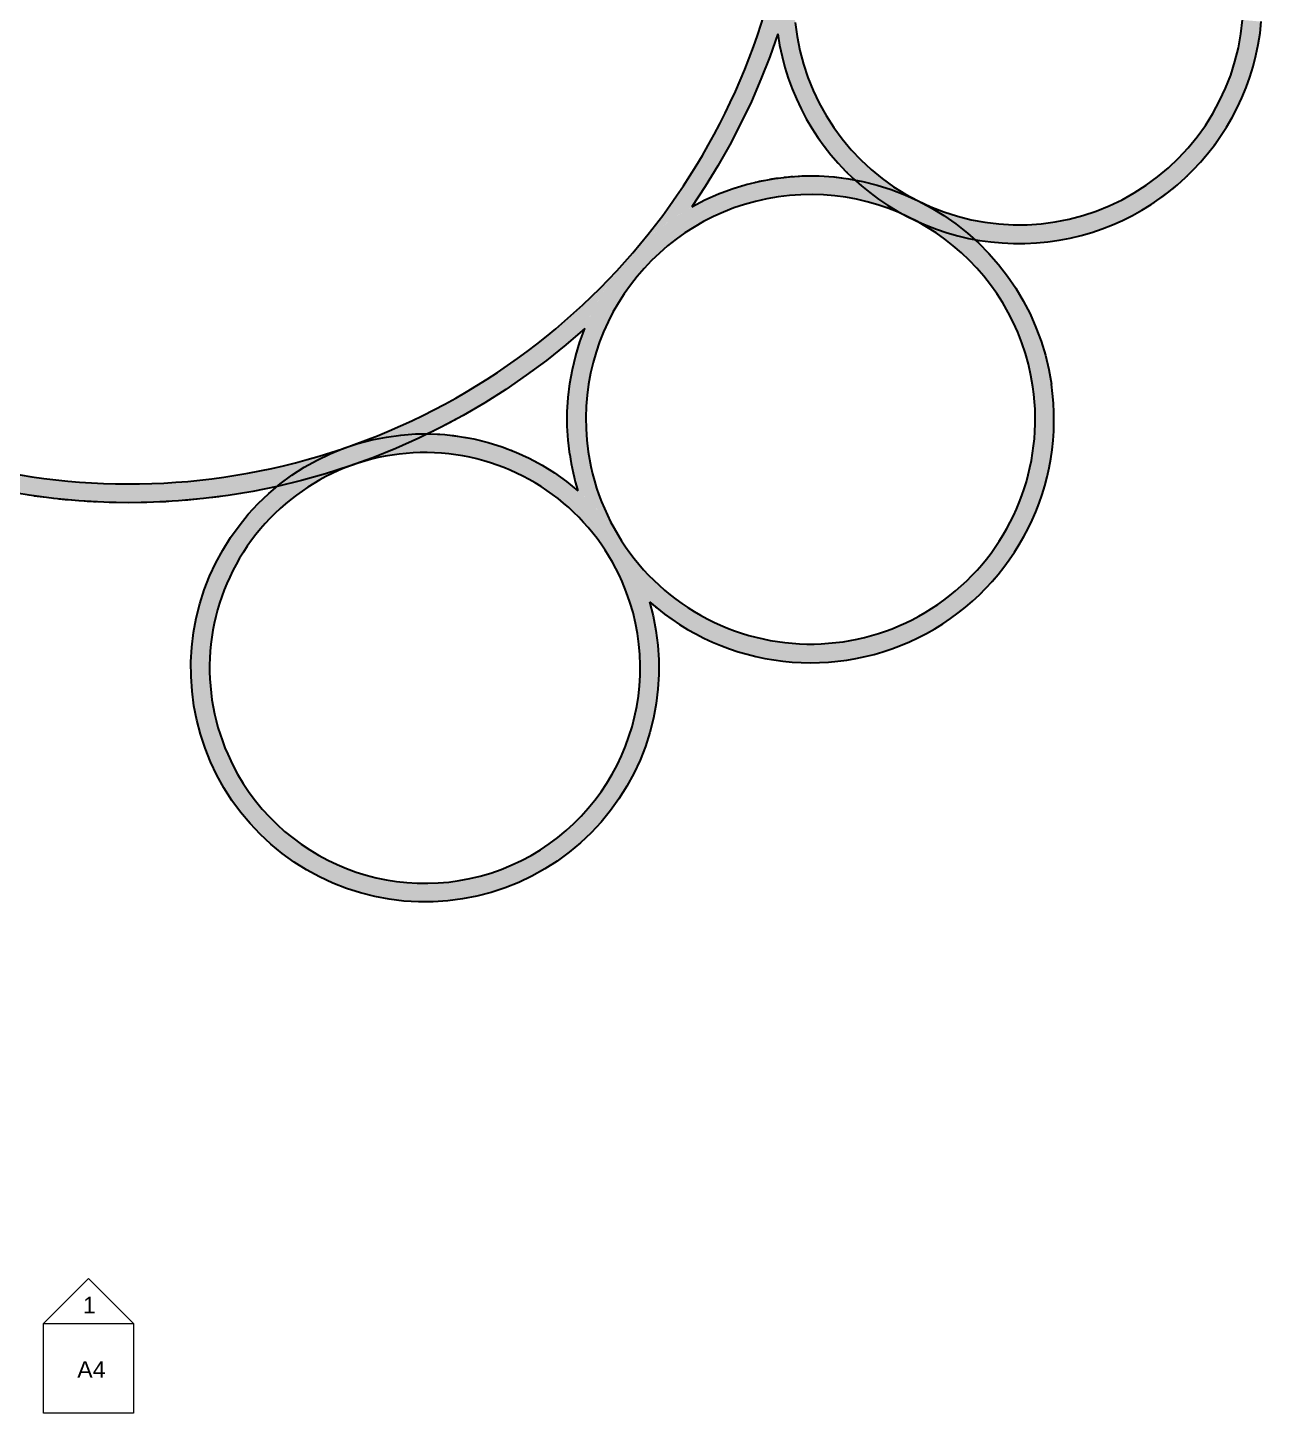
# Model space of a CAD drawing. Header units: inches. Extents: x -870 to 733, y -1250 to 961.
# Drawn here: x -48 to 611, y -1250 to -510 of the extents above; entities that cross this region are included whole.
import ezdxf

# ---------------------------------------------------------------- set-up
doc = ezdxf.new("R2010")
doc.units = ezdxf.units.IN
doc.header["$MEASUREMENT"] = 0
for name, color, linetype, lineweight in [('A-ROOF', 132, 'Continuous', 13), ('A-WALL', 113, 'Continuous', 13), ('A-WALL-PATT', 111, 'Continuous', 13), ('G-ANNO-SYMB', 111, 'Continuous', 9)]:
    doc.layers.add(name, color=color, linetype=linetype, lineweight=lineweight)
doc.styles.add('Arial', font='arial.ttf', dxfattribs={"height": 8.851796})

# ---------------------------------------------------------------- blocks, each defined once
blk = doc.blocks.new('Elevation - Detail Number-164347-Level 1')
at = {"layer": 'G-ANNO-SYMB'}
for p, q in [((-0.25, -0.25), (-0.25, 0.25)), ((-0.25, 0.25), (0.25, 0.25)), ((0.25, 0.25), (0.25, -0.25)), ((0.25, -0.25), (-0.25, -0.25))]:
    blk.add_line(p, q, dxfattribs=at)
blk = doc.blocks.new('Elevation - Detail Number-164074-Level 1')
at = {"layer": 'G-ANNO-SYMB'}
for p, q in [((0, 0.25), (-0.25, 0)), ((0.25, 0), (0, 0.25)), ((-0.25, 0), (0.25, 0))]:
    blk.add_line(p, q, dxfattribs=at)

msp = doc.modelspace()

# ---------------------------------------------------------------- hatches: boundary and pattern name
at = {"layer": 'A-WALL-PATT'}
for points in [[(4.32, -764.04), (17.72, -763.85), (31.11, -763.18), (44.46, -762.01), (57.76, -760.35), (70.99, -758.2), (84.13, -755.57), (97.17, -752.46), (110.08, -748.87), (122.85, -744.81), (135.47, -740.29), (147.91, -735.3), (160.16, -729.86), (172.2, -723.98), (184.01, -717.65), (195.59, -710.9), (206.91, -703.73), (217.96, -696.14), (228.73, -688.16), (239.19, -679.79), (249.34, -671.03), (252.56, -663.68), (256.53, -656.05), (260.33, -649.65), (264.85, -643.02), (269.77, -636.68), (275.08, -630.66), (280.74, -624.98), (286.75, -619.65), (293.07, -614.71), (299.68, -610.16), (306.56, -606.04), (313.71, -595.26), (320.46, -584.23), (326.83, -572.97), (332.78, -561.5), (338.33, -549.82), (343.47, -537.95), (348.17, -525.91), (352.45, -513.7), (355.45, -504.22), (358.19, -494.65), (360.66, -485.01), (351.71, -484.22), (352.56, -476.93), (353.83, -469.7), (355.5, -462.55), (357.57, -455.51), (360.04, -448.6), (362.89, -441.83), (366.12, -435.24), (369.71, -428.84), (370.39, -418.92), (370.79, -408.99), (370.93, -399.05), (360.93, -399.05), (360.68, -412.29), (359.94, -425.51), (358.71, -438.69), (356.99, -451.82), (354.77, -464.88), (352.08, -477.84), (348.9, -490.7), (345.24, -503.42), (341.11, -516.01), (336.51, -528.43), (331.4, -540.78), (325.95, -552.71), (320, -564.54), (313.61, -576.13), (306.79, -587.48), (299.55, -598.57), (291.91, -609.39), (283.86, -619.91), (275.43, -630.12), (266.63, -640.01), (257.46, -649.56), (247.94, -658.77), (238.08, -667.61), (227.91, -676.09), (217.42, -684.17), (206.64, -691.86), (195.58, -699.14), (184.25, -706.01), (172.68, -712.44), (160.88, -718.45), (148.86, -724), (136.64, -729.11), (124.24, -733.75), (111.67, -737.93), (98.96, -741.64), (86.12, -744.87), (73.16, -747.62), (60.12, -749.89), (46.99, -751.66), (33.82, -752.95), (20.6, -753.74), (7.36, -754.04), (-5.88, -753.85), (-19.11, -753.16), (-32.3, -751.98), (-45.43, -750.31), (-58.5, -748.15), (-71.47, -745.5), (-84.34, -742.38), (-97.08, -738.77), (-109.68, -734.69), (-122.12, -730.15), (-134.38, -725.14), (-146.44, -719.68), (-158.3, -713.78), (-169.92, -707.43), (-181.3, -700.66), (-192.67, -693.29), (-203.26, -685.86), (-213.81, -677.86), (-224.06, -669.47), (-233.98, -660.71), (-243.57, -651.58), (-252.82, -642.1), (-261.7, -632.28), (-270.22, -622.13), (-278.34, -611.68), (-286.08, -600.93), (-293.4, -589.9), (-300.31, -578.6), (-306.8, -567.06), (-312.84, -555.28), (-318.45, -543.28), (-323.6, -531.08), (-328.3, -518.7), (-332.53, -506.15), (-336.29, -493.45), (-339.57, -480.62), (-342.37, -467.68), (-344.69, -454.64), (-346.52, -441.53), (-347.86, -428.35), (-348.7, -415.14), (-349.06, -401.9), (-348.92, -388.66), (-348.28, -375.43), (-347.16, -362.24), (-345.47, -348.68), (-343.43, -336.02), (-340.84, -323.04), (-337.76, -310.16), (-334.21, -297.4), (-330.18, -284.78), (-325.68, -272.33), (-329.64, -278.01), (-333.93, -283.45), (-338.55, -288.61), (-343.47, -293.48), (-346.69, -304.78), (-349.54, -316.17), (-352.02, -327.65), (-354.13, -339.2), (-355.87, -350.82), (-357.14, -361.58), (-358.09, -372.39), (-358.73, -383.21), (-359.04, -394.05), (-359.02, -404.9), (-358.69, -415.74), (-358.09, -425.79), (-357.21, -435.83), (-356.06, -445.83), (-352.86, -449.09), (-349.99, -452.64), (-347.47, -456.45), (-345.32, -460.47), (-343.56, -464.69), (-342.21, -469.05), (-341.28, -473.52), (-340.78, -478.06), (-340.71, -482.62), (-341.08, -487.17), (-341.88, -491.67), (-343.1, -496.07), (-344.74, -500.33), (-340.78, -513.13), (-336.36, -525.79), (-331.48, -538.27), (-326.14, -550.56), (-320.35, -562.65), (-314.12, -574.52), (-307.47, -586.15), (-300.39, -597.53), (-292.89, -608.64), (-285, -619.47), (-276.56, -630.18), (-268.04, -640.22), (-259, -650.12), (-249.6, -659.67), (-239.86, -668.88), (-229.79, -677.72), (-219.4, -686.19), (-208.42, -694.47), (-197.73, -701.95), (-186.47, -709.22), (-174.95, -716.07), (-163.19, -722.5), (-151.2, -728.49), (-139, -734.04), (-126.61, -739.13), (-114.03, -743.77), (-101.3, -747.94), (-88.41, -751.64), (-75.41, -754.87), (-62.29, -757.61), (-49.08, -759.88), (-35.79, -761.65), (-22.45, -762.94), (-9.08, -763.74)], [(480.45, -625.7), (488.51, -625.5), (496.54, -624.8), (504.51, -623.6), (512.39, -621.91), (520.15, -619.73), (527.76, -617.08), (535.19, -613.96), (542.41, -610.39), (549.4, -606.38), (556.13, -601.94), (562.57, -597.09), (568.69, -591.85), (574.48, -586.25), (579.91, -580.29), (584.97, -574.01), (589.62, -567.43), (593.86, -560.58), (597.66, -553.47), (601.02, -546.15), (603.91, -538.62), (606.33, -530.94), (608.28, -523.12), (609.73, -515.19), (610.69, -507.19), (600.73, -506.3), (599.83, -513.79), (598.46, -521.2), (596.63, -528.51), (594.34, -535.7), (591.61, -542.72), (588.44, -549.56), (584.84, -556.19), (580.84, -562.58), (576.44, -568.7), (571.67, -574.54), (566.54, -580.06), (561.08, -585.26), (555.3, -590.09), (549.22, -594.56), (542.88, -598.64), (536.3, -602.31), (529.5, -605.56), (522.5, -608.37), (515.35, -610.74), (508.06, -612.66), (500.66, -614.11), (493.19, -615.1), (485.66, -615.62), (478.13, -615.66), (470.6, -615.23), (463.12, -614.33), (455.7, -612.96), (448.39, -611.13), (441.21, -608.84), (434.18, -606.11), (427.34, -602.94), (420.72, -599.34), (414.33, -595.34), (408.2, -590.95), (402.37, -586.17), (396.84, -581.05), (391.65, -575.58), (386.81, -569.8), (382.34, -563.73), (378.27, -557.38), (374.6, -550.8), (371.35, -544), (368.53, -537), (366.16, -529.85), (364.24, -522.56), (362.79, -515.16), (361.8, -507.69), (361.28, -500.17), (361.24, -492.63), (361.67, -485.1), (362.45, -478.42), (363.61, -471.79), (362.2, -478.41), (360.66, -485.01), (358.19, -494.65), (355.45, -504.22), (352.45, -513.7), (353.82, -521.65), (355.67, -529.49), (358, -537.2), (360.81, -544.76), (364.08, -552.12), (367.8, -559.27), (371.96, -566.18), (376.54, -572.81), (381.57, -579.2), (386.88, -585.17), (392.6, -590.84), (398.67, -596.14), (405.05, -601.07), (411.73, -605.58), (418.67, -609.68), (425.85, -613.33), (433.25, -616.54), (440.83, -619.27), (448.56, -621.54), (456.42, -623.32), (464.38, -624.61), (472.4, -625.4), (478.39, -625.62)], [(241.32, -738.31), (251.21, -736.87), (250.34, -729.23), (249.97, -721.54), (250.09, -713.85), (250.7, -706.18), (251.8, -698.57), (253.38, -691.04), (255.45, -683.63), (257.98, -676.37), (260.98, -669.28), (264.42, -662.41), (268.3, -655.76), (272.6, -649.38), (277.29, -643.29), (282.66, -637.21), (287.8, -632.06), (293.57, -626.98), (299.66, -622.28), (306.63, -617.63), (312.68, -614.09), (319.55, -610.63), (326.63, -607.63), (333.89, -605.08), (341.3, -603.01), (348.82, -601.41), (356.43, -600.3), (364.1, -599.68), (371.79, -599.55), (379.47, -599.91), (387.12, -600.77), (394.69, -602.11), (402.17, -603.94), (409.51, -606.24), (416.68, -609.01), (423.67, -612.23), (430.43, -615.89), (436.95, -619.98), (443.19, -624.48), (449.13, -629.36), (454.75, -634.62), (460.01, -640.23), (464.91, -646.16), (469.41, -652.4), (473.51, -658.91), (477.18, -665.67), (480.41, -672.65), (483.19, -679.82), (485.5, -687.16), (487.34, -694.63), (488.69, -702.2), (498.59, -700.76), (497.19, -692.87), (495.31, -685.09), (492.95, -677.44), (490.12, -669.95), (486.84, -662.64), (483.12, -655.55), (478.97, -648.71), (474.4, -642.13), (469.44, -635.85), (464.09, -629.88), (458.4, -624.26), (452.36, -618.99), (446.02, -614.11), (439.38, -609.63), (432.49, -605.56), (425.35, -601.93), (418.01, -598.74), (410.48, -596.01), (402.8, -593.75), (394.5, -591.89), (387.09, -590.67), (379.13, -589.86), (371.13, -589.54), (363.12, -589.71), (355.14, -590.38), (347.22, -591.54), (339.38, -593.18), (331.66, -595.3), (324.09, -597.89), (316.69, -600.95), (309.49, -604.45), (302.52, -608.39), (295.8, -612.75), (289.25, -617.63), (283.24, -622.68), (277.45, -628.2), (272, -634.06), (266.92, -640.26), (262.24, -646.75), (257.96, -653.52), (254.11, -660.54), (250.7, -667.78), (247.73, -675.26), (245.24, -682.83), (243.22, -690.58), (241.68, -698.43), (240.62, -706.37), (240.06, -714.36), (239.98, -722.36), (240.4, -730.36), (240.69, -732.89)], [(371.02, -849.53), (378.94, -849.22), (386.83, -848.43), (394.65, -847.17), (402.39, -845.42), (410, -843.21), (417.46, -840.54), (424.75, -837.42), (431.83, -833.86), (438.68, -829.88), (445.28, -825.49), (451.6, -820.7), (457.61, -815.53), (463.3, -810.01), (468.64, -804.16), (473.61, -797.98), (478.39, -791.23), (482.39, -784.79), (486.16, -777.81), (489.49, -770.62), (492.38, -763.24), (494.82, -755.7), (496.79, -748.02), (498.29, -740.24), (499.32, -732.38), (499.86, -724.47), (499.92, -716.55), (499.49, -708.63), (498.59, -700.76), (488.69, -702.2), (489.56, -709.84), (489.94, -717.53), (489.82, -725.22), (489.21, -732.89), (488.11, -740.5), (486.52, -748.03), (484.46, -755.44), (481.92, -762.7), (478.92, -769.78), (475.48, -776.66), (471.6, -783.31), (467.31, -789.69), (462.61, -795.78), (457.54, -801.56), (452.1, -807.01), (446.33, -812.09), (440.24, -816.79), (433.87, -821.1), (427.23, -824.98), (420.35, -828.44), (413.27, -831.44), (406.02, -833.99), (398.61, -836.06), (391.08, -837.66), (383.47, -838.77), (375.8, -839.39), (368.11, -839.52), (360.43, -839.16), (352.78, -838.3), (345.21, -836.96), (337.74, -835.13), (330.4, -832.83), (323.22, -830.06), (316.24, -826.84), (309.47, -823.18), (302.95, -819.09), (296.71, -814.59), (290.77, -809.7), (285.16, -804.45), (279.89, -798.84), (275, -792.91), (270.49, -786.67), (266.39, -780.16), (262.72, -773.4), (259.49, -766.42), (256.71, -759.25), (254.4, -751.91), (252.57, -744.44), (251.21, -736.87), (241.32, -738.31), (242.44, -744.84), (244.12, -752.1), (245.67, -757.67), (250.81, -762.37), (255.68, -767.34), (260.27, -772.58), (264.56, -778.06), (268.53, -783.78), (272.19, -789.71), (275.5, -795.83), (278.47, -802.13), (281.5, -809.73), (283.88, -816.96), (289.98, -822.03), (296.38, -826.71), (303.04, -830.99), (309.96, -834.86), (317.1, -838.31), (324.44, -841.31), (331.94, -843.85), (339.59, -845.94), (347.35, -847.55), (355.2, -848.69), (363.1, -849.35), (366.54, -849.43)], [(49.48, -902.43), (58.64, -898.42), (55.85, -891.43), (53.52, -884.28), (51.66, -876.98), (50.29, -869.59), (49.4, -862.11), (49, -854.6), (49.09, -847.07), (49.68, -839.57), (50.76, -832.12), (52.32, -824.76), (54.36, -817.52), (56.86, -810.42), (59.83, -803.51), (63.24, -796.8), (67.09, -790.33), (71.35, -784.13), (76, -778.21), (81.04, -772.62), (86.42, -767.36), (92.14, -762.47), (98.17, -757.97), (104.48, -753.87), (111.04, -750.19), (117.83, -746.94), (124.82, -744.15), (131.98, -741.82), (139.27, -739.96), (146.67, -738.59), (154.14, -737.7), (161.66, -737.3), (169.18, -737.4), (176.68, -737.98), (184.13, -739.06), (191.49, -740.62), (198.78, -742.67), (205.83, -745.17), (212.75, -748.13), (219.46, -751.55), (225.93, -755.39), (232.13, -759.65), (238.04, -764.31), (243.64, -769.34), (248.89, -774.73), (253.78, -780.45), (258.29, -786.47), (262.39, -792.78), (266.07, -799.35), (269.31, -806.14), (278.47, -802.13), (275.1, -795.03), (271.28, -788.17), (267.05, -781.56), (262.4, -775.23), (257.37, -769.2), (251.97, -763.5), (246.22, -758.15), (240.15, -753.17), (233.77, -748.58), (226.74, -744.19), (220.23, -740.65), (213.11, -737.34), (205.79, -734.48), (198.31, -732.09), (190.7, -730.17), (182.98, -728.73), (175.18, -727.78), (167.35, -727.32), (159.49, -727.36), (151.66, -727.89), (143.87, -728.91), (136.16, -730.41), (128.57, -732.4), (121.11, -734.86), (113.82, -737.78), (106.73, -741.16), (99.87, -744.97), (93.26, -749.21), (86.92, -753.85), (80.89, -758.88), (75.19, -764.29), (69.84, -770.03), (64.87, -776.11), (60.28, -782.48), (56.1, -789.13), (52.35, -796.03), (49.04, -803.15), (46.18, -810.46), (43.78, -817.94), (41.87, -825.56), (40.43, -833.28), (39.48, -841.07), (39.02, -848.91), (39.06, -856.76), (39.58, -864.6), (40.6, -872.38), (42.11, -880.09), (44.1, -887.69), (46.56, -895.15)], [(160.61, -977.23), (168.46, -977.2), (176.29, -976.67), (184.08, -975.65), (191.79, -974.15), (199.38, -972.16), (206.84, -969.7), (214.13, -966.78), (221.22, -963.4), (228.08, -959.59), (234.7, -955.35), (241.03, -950.71), (247.06, -945.67), (252.76, -940.27), (258.11, -934.52), (263.09, -928.45), (267.67, -922.08), (271.85, -915.43), (275.6, -908.53), (278.91, -901.41), (281.77, -894.1), (284.17, -886.62), (286.09, -879), (287.52, -871.28), (288.47, -863.49), (288.93, -855.65), (288.9, -847.8), (288.37, -839.96), (287.35, -832.17), (285.84, -824.47), (283.86, -816.87), (281.4, -809.41), (278.47, -802.13), (269.31, -806.14), (272.11, -813.13), (274.43, -820.28), (276.29, -827.57), (277.67, -834.97), (278.55, -842.45), (278.95, -849.96), (278.86, -857.49), (278.27, -864.99), (277.2, -872.44), (275.63, -879.8), (273.6, -887.04), (271.09, -894.14), (268.12, -901.05), (264.71, -907.76), (260.86, -914.23), (256.6, -920.43), (251.95, -926.35), (246.92, -931.94), (241.53, -937.19), (235.81, -942.08), (229.78, -946.59), (223.47, -950.69), (216.91, -954.37), (210.12, -957.62), (203.13, -960.41), (195.97, -962.74), (188.68, -964.59), (181.28, -965.97), (173.81, -966.86), (166.29, -967.26), (158.77, -967.16), (151.27, -966.57), (143.82, -965.5), (136.46, -963.94), (129.21, -961.9), (122.12, -959.39), (115.2, -956.42), (108.5, -953.01), (102.03, -949.17), (95.82, -944.91), (89.91, -940.25), (84.31, -935.22), (79.06, -929.83), (74.17, -924.11), (69.66, -918.08), (65.56, -911.78), (61.88, -905.21), (58.64, -898.42), (49.48, -902.43), (52.85, -909.52), (56.67, -916.39), (60.9, -923), (65.55, -929.33), (70.58, -935.36), (75.98, -941.06), (81.73, -946.41), (87.8, -951.39), (94.18, -955.98), (100.83, -960.15), (107.72, -963.91), (114.84, -967.22), (122.16, -970.08), (129.64, -972.47), (137.25, -974.39), (144.97, -975.83), (152.77, -976.78)]]:
    msp.add_hatch(color=256, dxfattribs=at).paths.add_polyline_path(points, flags=0)

# ---------------------------------------------------------------- linework, layer by layer
at = {"layer": 'A-ROOF'}
msp.add_line((352.64, -514.99), (352.63, -514.92), dxfattribs=at)
for centre, radius, start, end in [((481.2, -495.7), 130, 187.95949, 191.39213), ((481.2, -495.7), 130, 347.84958, 351.40227), ((481.2, -495.7), 130, 190.0517, 190.29411), ((481.2, -495.7), 130, 192.52966, 194.8256), ((481.2, -495.7), 130, 193.49329, 193.83553), ((481.2, -495.7), 130, 196.1858, 198.26012), ((481.2, -495.7), 130, 344.30853, 346.43328), ((481.2, -495.7), 130, 196.9279, 197.37697), ((481.2, -495.7), 130, 199.71136, 201.69604), ((481.2, -495.7), 130, 340.76747, 342.7911), ((481.2, -495.7), 130, 200.35805, 200.91843), ((481.2, -495.7), 130, 203.1934, 205.13383), ((481.2, -495.7), 130, 337.22642, 339.19389), ((481.2, -495.7), 130, 203.78516, 204.45991), ((481.2, -495.7), 130, 206.65566, 208.57423), ((481.2, -495.7), 130, 333.68537, 335.61712), ((481.2, -495.7), 130, 207.21012, 208.00141), ((481.2, -495.7), 130, 210.10728, 212.01842), ((481.2, -495.7), 130, 210.6335, 211.54294), ((481.2, -495.7), 130, 330.14431, 332.05136), ((481.2, -495.7), 130, 213.55251, 215.46837), ((481.2, -495.7), 130, 214.05567, 215.0845), ((481.2, -495.7), 130, 326.60326, 328.4922), ((481.2, -495.7), 130, 216.99362, 218.92779), ((481.2, -495.7), 130, 217.47692, 218.62609), ((481.2, -495.7), 130, 319.52115, 321.38535), ((481.2, -495.7), 130, 323.06221, 324.93731), ((481.2, -495.7), 130, 220.4319, 222.40428), ((481.2, -495.7), 130, 220.89742, 222.1677), ((481.2, -495.7), 130, 315.98009, 317.83547), ((369.95, -719.53), 130, 97.68225, 99.73364), ((369.95, -719.53), 130, 94.06096, 96.31203), ((369.95, -719.53), 130, 86.05088, 92.8912), ((369.95, -719.53), 130, 82.63019, 84.95664), ((481.2, -495.7), 130, 223.86818, 225.91673), ((481.2, -495.7), 130, 223.91243, 224.31735), ((481.2, -495.7), 130, 224.86744, 225.70935), ((369.95, -719.53), 130, 79.55107, 81.28638), ((481.2, -495.7), 130, 227.30297, 227.5922), ((481.2, -495.7), 130, 227.45351, 227.63288), ((481.2, -495.7), 130, 312.43904, 314.28714), ((369.95, -719.53), 130, 111.54548, 113.43377), ((369.95, -719.53), 130, 108.10632, 110.00575), ((369.95, -719.53), 130, 104.65713, 106.58013), ((369.95, -719.53), 130, 101.18952, 103.15624), ((481.2, -495.7), 130, 308.89798, 310.73997), ((369.95, -719.53), 130, 118.40769, 119.18378), ((369.95, -719.53), 130, 114.97856, 116.8652), ((481.2, -495.7), 130, 301.81587, 303.6482), ((481.2, -495.7), 130, 305.35693, 307.19373), ((481.2, -495.7), 130, 294.73375, 296.5588), ((481.2, -495.7), 130, 298.27481, 300.10326), ((481.2, -495.7), 130, 284.11057, 285.92754), ((481.2, -495.7), 130, 287.65163, 289.47099), ((481.2, -495.7), 130, 291.19269, 293.01473), ((481.2, -495.7), 130, 259.52082, 261.12853), ((481.2, -495.7), 130, 262.8642, 264.67084), ((481.2, -495.7), 130, 266.40526, 268.21326), ((481.2, -495.7), 130, 269.94632, 271.7558), ((481.2, -495.7), 130, 273.48739, 275.29848), ((481.2, -495.7), 130, 277.02845, 278.84131), ((481.2, -495.7), 130, 280.56951, 282.38432), ((5.93, -399.05), 365, 309.77904, 311.82605), ((369.95, -719.53), 130, 158.09409, 159.14045), ((5.93, -399.05), 365, 310.53925, 310.6757), ((369.95, -719.53), 130, 160.73147, 162.59705), ((5.93, -399.05), 365, 307.7318, 309.09911), ((5.93, -399.05), 365, 308.4291, 308.60188), ((369.95, -719.53), 130, 164.18015, 166.05781), ((5.93, -399.05), 365, 305.68428, 306.91755), ((5.93, -399.05), 365, 306.31897, 306.53528), ((369.95, -719.53), 130, 167.62805, 169.52498), ((5.93, -399.05), 365, 303.63642, 304.81391), ((5.93, -399.05), 365, 304.20885, 304.47293), ((369.95, -719.53), 130, 171.0753, 173.00286), ((5.93, -399.05), 365, 301.58813, 302.73624), ((5.93, -399.05), 365, 302.09874, 302.41329), ((369.95, -719.53), 130, 174.52205, 176.5006), ((369.95, -719.53), 130, 3.62315, 4.77608), ((5.93, -399.05), 365, 299.53931, 300.67038), ((5.93, -399.05), 365, 299.98864, 300.35547), ((369.95, -719.53), 130, 177.96838, 180.04207), ((369.95, -719.53), 130, 359.87727, 1.28182), ((5.93, -399.05), 365, 297.4898, 298.61087), ((5.93, -399.05), 365, 297.87856, 298.29896), ((369.95, -719.53), 130, 181.41436, 183.7147), ((369.95, -719.53), 130, 356.26517, 357.76999), ((5.93, -399.05), 365, 295.90132, 296.2434), ((5.93, -399.05), 365, 295.93401, 296.55517), ((163.98, -852.28), 125, 88.84482, 89.27472), ((163.98, -852.28), 125, 85.36533, 87.36725), ((163.98, -852.28), 125, 81.88361, 83.8461), ((163.98, -852.28), 125, 78.39872, 80.34294), ((163.98, -852.28), 125, 74.90914, 76.84968), ((369.95, -719.53), 130, 184.86005, 188.30549), ((163.98, -852.28), 125, 71.41214, 73.36241), ((163.98, -852.28), 125, 67.90245, 69.87907), ((163.98, -852.28), 125, 64.36822, 66.39843), ((369.95, -719.53), 130, 352.69767, 354.25815), ((163.98, -852.28), 125, 60.77621, 62.91973), ((163.98, -852.28), 125, 56.98374, 59.44245), ((369.95, -719.53), 130, 349.15044, 350.74631), ((163.98, -852.28), 125, 52.49086, 55.96626), ((163.98, -852.28), 125, 49.18874, 51.86274), ((369.95, -719.53), 130, 345.61413, 347.23446), ((5.93, -399.05), 365, 262.0082, 263.05338), ((5.93, -399.05), 365, 276.77814, 277.8226), ((5.93, -399.05), 365, 278.88815, 279.93248), ((5.93, -399.05), 365, 280.99817, 282.04237), ((369.95, -719.53), 130, 342.08436, 343.72262), ((5.93, -399.05), 365, 264.11818, 265.16327), ((5.93, -399.05), 365, 266.22816, 267.27316), ((5.93, -399.05), 365, 268.33815, 269.38305), ((5.93, -399.05), 365, 270.44814, 271.49294), ((5.93, -399.05), 365, 272.55813, 273.60283), ((5.93, -399.05), 365, 274.66813, 275.71271), ((369.95, -719.53), 130, 338.55883, 340.21077), ((369.95, -719.53), 130, 335.0362, 336.69892), ((369.95, -719.53), 130, 331.51564, 333.18707), ((369.95, -719.53), 130, 327.99661, 329.67521), ((369.95, -719.53), 130, 320.96178, 322.65149), ((369.95, -719.53), 130, 324.47874, 326.16335), ((369.95, -719.53), 130, 317.44554, 319.13962), ((369.95, -719.53), 130, 313.92987, 315.62775), ((369.95, -719.53), 130, 229.61328, 231.34163), ((369.95, -719.53), 130, 306.89988, 308.60401), ((369.95, -719.53), 130, 310.41468, 312.11588), ((369.95, -719.53), 130, 233.12562, 234.85362), ((369.95, -719.53), 130, 236.63798, 238.3656), ((369.95, -719.53), 130, 303.38541, 305.09213), ((369.95, -719.53), 130, 240.15038, 241.87757), ((369.95, -719.53), 130, 296.35727, 298.06836), ((369.95, -719.53), 130, 299.87122, 301.58025), ((369.95, -719.53), 130, 243.66281, 245.38954), ((369.95, -719.53), 130, 247.17529, 248.9015), ((369.95, -719.53), 130, 250.6878, 252.41345), ((369.95, -719.53), 130, 289.32995, 291.04458), ((369.95, -719.53), 130, 292.84352, 294.55647), ((369.95, -719.53), 130, 254.20037, 255.9254), ((369.95, -719.53), 130, 257.71298, 259.43734), ((369.95, -719.53), 130, 261.22565, 262.94928), ((369.95, -719.53), 130, 264.73838, 266.46121), ((369.95, -719.53), 130, 268.25119, 269.97313), ((369.95, -719.53), 130, 271.76406, 273.48505), ((369.95, -719.53), 130, 275.27703, 276.99697), ((369.95, -719.53), 130, 278.79008, 280.50888), ((369.95, -719.53), 130, 282.30325, 284.02078), ((369.95, -719.53), 130, 285.81653, 287.53268)]:
    msp.add_arc(centre, radius, start, end, dxfattribs=at)
at = {"layer": 'A-WALL'}
for p, q in [((306.48, -606.15), (306.56, -606.04)), ((249.34, -671.03), (249.44, -670.94))]:
    msp.add_line(p, q, dxfattribs=at)
at = {"layer": 'A-WALL', "lineweight": 30, "flags": 128}
for points in [[(361.8, -507.69), (362.79, -515.16), (364.24, -522.56), (366.16, -529.85), (368.53, -537), (371.35, -544), (374.6, -550.8), (378.27, -557.38), (382.34, -563.73), (386.81, -569.8), (391.65, -575.58), (396.84, -581.05), (402.37, -586.17), (408.2, -590.95), (414.33, -595.34), (420.72, -599.34), (427.34, -602.94), (434.18, -606.11), (441.21, -608.84), (448.39, -611.13), (455.7, -612.96), (463.12, -614.33), (470.6, -615.23), (478.13, -615.66), (485.66, -615.62), (493.19, -615.1), (500.66, -614.11), (508.06, -612.66), (515.35, -610.74), (522.5, -608.37), (529.5, -605.56), (536.3, -602.31), (542.88, -598.64), (549.22, -594.56), (555.3, -590.09), (561.08, -585.26), (566.54, -580.06), (571.67, -574.54), (576.44, -568.7), (580.84, -562.58), (584.84, -556.19), (588.44, -549.56), (591.61, -542.72), (594.34, -535.7), (596.63, -528.51), (598.46, -521.2), (599.83, -513.79), (600.73, -506.3)], [(352.45, -513.7), (348.17, -525.91), (343.47, -537.95), (338.33, -549.82), (332.78, -561.5), (326.83, -572.97), (320.46, -584.23), (313.71, -595.26), (306.56, -606.04)], [(306.56, -606.04), (313.54, -602.41), (320.72, -599.22), (328.08, -596.46), (335.6, -594.16), (343.24, -592.31), (350.97, -590.93), (358.78, -590.02), (366.63, -589.58), (374.49, -589.61), (382.33, -590.13), (390.13, -591.11), (397.86, -592.56), (405.48, -594.48), (412.97, -596.86), (420.31, -599.68), (427.46, -602.95), (434.4, -606.64), (441.11, -610.74), (447.55, -615.24), (453.71, -620.12), (459.57, -625.36), (465.1, -630.95), (470.28, -636.86), (475.09, -643.08), (479.52, -649.57), (483.55, -656.32), (487.16, -663.3), (490.34, -670.49), (493.09, -677.85), (495.38, -685.37), (497.22, -693.02), (498.59, -700.76)], [(249.34, -671.03), (239.24, -679.74), (228.84, -688.07), (218.14, -696.02), (207.15, -703.57), (195.9, -710.71), (184.39, -717.44), (172.65, -723.75), (160.68, -729.62), (148.5, -735.05), (136.14, -740.03), (123.6, -744.56), (110.91, -748.62), (98.07, -752.22), (85.12, -755.35), (72.05, -758.01), (58.9, -760.18), (45.68, -761.87), (32.4, -763.08), (19.09, -763.81), (5.77, -764.05), (-7.56, -763.8), (-20.87, -763.06), (-34.14, -761.84), (-47.37, -760.13), (-60.51, -757.95)], [(241.32, -738.31), (240.44, -730.75), (240, -723.15), (240.01, -715.53), (240.47, -707.93), (241.37, -700.37), (242.72, -692.87), (244.5, -685.47), (246.71, -678.18), (249.34, -671.03)], [(49.48, -902.43), (46.56, -895.16), (44.11, -887.72), (42.12, -880.14), (40.61, -872.45), (39.59, -864.68), (39.06, -856.86), (39.02, -849.03), (39.47, -841.21), (40.41, -833.43), (41.83, -825.72), (43.73, -818.12), (46.11, -810.65), (48.95, -803.35), (52.24, -796.24), (55.97, -789.35), (60.13, -782.7), (64.69, -776.34), (69.64, -770.26), (74.97, -764.51), (80.64, -759.11), (86.64, -754.07), (92.95, -749.42), (99.53, -745.17), (106.37, -741.34), (113.43, -737.95), (120.7, -735.01), (128.13, -732.53), (135.7, -730.52), (143.39, -728.99), (151.15, -727.94), (158.97, -727.38), (166.8, -727.31), (174.63, -727.73), (182.41, -728.65), (190.12, -730.04), (197.73, -731.92), (205.2, -734.27), (212.52, -737.09), (219.64, -740.36), (226.54, -744.06), (233.2, -748.2), (239.58, -752.74), (245.67, -757.67)], [(283.88, -816.96), (285.86, -824.56), (287.36, -832.26), (288.38, -840.05), (288.9, -847.88), (288.93, -855.73), (288.46, -863.57), (287.51, -871.36), (286.07, -879.08), (284.15, -886.69), (281.75, -894.17), (278.89, -901.48), (275.57, -908.59), (271.82, -915.49), (267.64, -922.13), (263.05, -928.5), (258.07, -934.57), (252.71, -940.32), (247.01, -945.71), (240.98, -950.74), (234.65, -955.38), (228.04, -959.61), (221.17, -963.42), (214.08, -966.8), (206.8, -969.72), (199.34, -972.17), (191.74, -974.16), (184.04, -975.66), (176.25, -976.67), (168.42, -977.2), (160.57, -977.23), (152.73, -976.77), (144.94, -975.82), (137.22, -974.38), (129.61, -972.46), (122.13, -970.07), (114.82, -967.21), (107.7, -963.9), (100.81, -960.14), (94.16, -955.97), (87.79, -951.38), (81.72, -946.4), (75.97, -941.05), (70.57, -935.35), (65.54, -929.33), (60.9, -922.99), (56.67, -916.38), (52.85, -909.52), (49.48, -902.43)]]:
    msp.add_lwpolyline(points, dxfattribs=at)
at = {"layer": 'A-WALL', "lineweight": 30}
for centre, radius, start, end in [((5.93, -399.05), 355, 159.08709, 360), ((481.2, -495.7), 130, 187.95949, 354.93168), ((369.95, -719.53), 120, 8.30549, 188.30549), ((369.95, -719.53), 120, 188.30549, 8.30549), ((369.95, -719.53), 130, 228.54171, 8.30549), ((163.98, -852.28), 115, 23.65535, 203.65535), ((369.95, -719.53), 130, 188.30549, 197.05913), ((163.98, -852.28), 115, 203.65535, 23.65535)]:
    msp.add_arc(centre, radius, start, end, dxfattribs=at)

# ---------------------------------------------------------------- block references
at = {"layer": 'G-ANNO-SYMB', "xscale": 95.99999999999994, "yscale": 95.99999999999994, "zscale": 95.99999999999994}
for name, p in [('Elevation - Detail Number-164074-Level 1', (-15.75, -1202.27)), ('Elevation - Detail Number-164347-Level 1', (-15.75, -1226.27))]:
    msp.add_blockref(name, p, dxfattribs=at)

# ---------------------------------------------------------------- next in the draw order: texts
at = {"layer": 'G-ANNO-SYMB', "attachment_point": 2, "line_spacing_factor": 0.938532, "style": 'Arial', "bg_fill": 3, "box_fill_scale": 1.25, "bg_fill_color": 0, "bg_fill_transparency": 0}
for s, insert, char_height, width in [('1', (-15.23, -1188.05), 8.85, 8.208), ('A4', (-14.15, -1222.46), 8.852, 18.036)]:
    msp.add_mtext(s, dxfattribs=dict(at, insert=insert, char_height=char_height, width=width))

doc.saveas('drawing.dxf')
